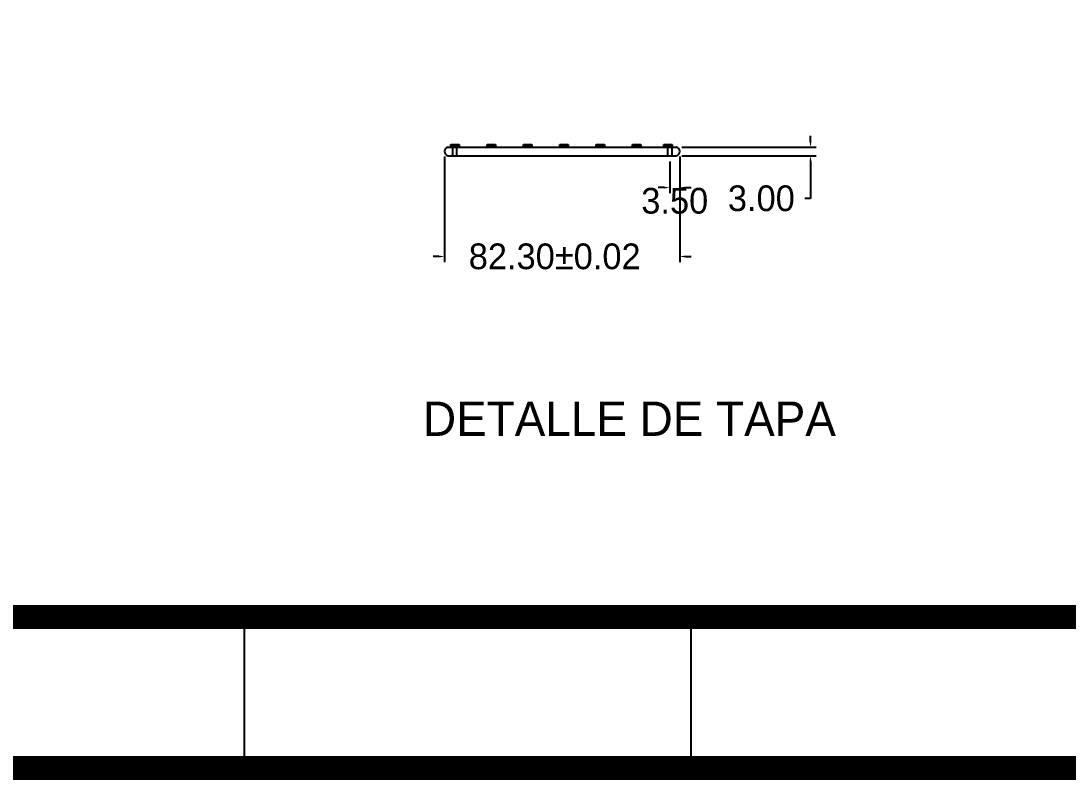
# Model space of a CAD drawing. Header units: centimetres. Extents: x -9328 to 420531, y -2964 to 1299.
# Drawn here: x -8312.3 to -7945.9, y -1788.5 to -1522.8 of the extents above; entities that cross this region are included whole.
import ezdxf
from ezdxf.enums import TextEntityAlignment as Align

# ---------------------------------------------------------------- set-up
doc = ezdxf.new("R2010")
doc.units = ezdxf.units.CM
doc.header["$LTSCALE"] = 10
doc.header["$MEASUREMENT"] = 0
doc.layers.get('0').update_dxf_attribs({"linetype": 'CONTINUOUS'})
doc.layers.get('DEFPOINTS').update_dxf_attribs({"color": 2, "linetype": 'CONTINUOUS'})
for name, color, linetype in [('DIM', 7, 'CONTINUOUS'), ('HERRAJE', 13, 'CONTINUOUS'), ('MARCO', 7, 'CONTINUOUS'), ('TEXTOS', 7, 'CONTINUOUS')]:
    doc.layers.add(name, color=color, linetype=linetype)
doc.styles.get("Standard").update_dxf_attribs({"font": ''})
doc.styles.get('Standard').set_extended_font_data('Zurich Ex BT')
doc.dimstyles.get("Standard").update_dxf_attribs({"dimtxt": 9, "dimasz": 2, "dimexe": 2, "dimexo": 2, "dimgap": 0.09, "dimtad": 0, "dimtih": 1, "dimtoh": 1, "dimzin": 0, "dimdsep": 46, "dimtxsty": 'Standard', "dimcen": 0.09, "dimadec": 0, "dimazin": 0, "dimtfac": 1, "dimtofl": 0, "dimtmove": 0, "dimatfit": 3, "dimfxl": 0, "dimtolj": 1, "dimtzin": 0, "dimarcsym": 0})

# ---------------------------------------------------------------- blocks, each defined once
blk = doc.blocks.new('*D68')
at = {"layer": 'DEFPOINTS', "color": 0}
for p in [(-8085.3, -1570), (-8081.8, -1569.45), (-8085.3, -1581.16)]:
    blk.add_point(p, dxfattribs=at)
at = {"layer": 'DIM', "color": 0, "lineweight": -2}
for p, q in [((-8081.8, -1571.45), (-8081.8, -1583.16)), ((-8085.3, -1572), (-8085.3, -1583.16)), ((-8087.3, -1581.16), (-8089.3, -1581.16)), ((-8079.8, -1581.16), (-8077.8, -1581.16))]:
    blk.add_line(p, q, dxfattribs=at)
at = {"layer": 'DIM', "color": 0}
for points in [[(-8087.3, -1580.83), (-8087.3, -1581.5), (-8085.3, -1581.16)], [(-8079.8, -1580.83), (-8079.8, -1581.5), (-8081.8, -1581.16)]]:
    blk.add_solid(points, dxfattribs=at)
at = {"layer": 'DIM', "color": 0, "insert": (-8083.55, -1585.83), "char_height": 9, "attachment_point": 5}
blk.add_mtext('\\A1;3.50', dxfattribs=at)
blk = doc.blocks.new('*D69')
at = {"layer": 'DEFPOINTS', "color": 0}
for p in [(-8164.1, -1568.23), (-8081.8, -1568.23), (-8081.8, -1605.27)]:
    blk.add_point(p, dxfattribs=at)
at = {"layer": 'DIM', "color": 0, "lineweight": -2}
for p, q in [((-8164.1, -1570.23), (-8164.1, -1607.27)), ((-8081.8, -1570.23), (-8081.8, -1607.27)), ((-8166.1, -1605.27), (-8168.1, -1605.27)), ((-8079.8, -1605.27), (-8077.8, -1605.27))]:
    blk.add_line(p, q, dxfattribs=at)
at = {"layer": 'DIM', "color": 0}
for points in [[(-8166.1, -1604.93), (-8166.1, -1605.6), (-8164.1, -1605.27)], [(-8079.8, -1604.93), (-8079.8, -1605.6), (-8081.8, -1605.27)]]:
    blk.add_solid(points, dxfattribs=at)
at = {"layer": 'DIM', "color": 0, "insert": (-8125.56, -1605.27), "char_height": 9, "attachment_point": 5}
blk.add_mtext('\\A1;82.30±0.02', dxfattribs=at)
blk = doc.blocks.new('*D70')
at = {"layer": 'DEFPOINTS', "color": 0}
for p in [(-8083.03, -1567), (-8083.03, -1570), (-8036.05, -1570)]:
    blk.add_point(p, dxfattribs=at)
at = {"layer": 'DIM', "color": 0, "lineweight": -2}
for p, q in [((-8036.05, -1565), (-8036.05, -1563)), ((-8081.03, -1567), (-8034.05, -1567)), ((-8081.03, -1570), (-8034.05, -1570)), ((-8036.05, -1572), (-8036.05, -1584.95)), ((-8036.05, -1584.95), (-8038.05, -1584.95))]:
    blk.add_line(p, q, dxfattribs=at)
at = {"layer": 'DIM', "color": 0}
for points in [[(-8036.39, -1565), (-8035.72, -1565), (-8036.05, -1567)], [(-8036.39, -1572), (-8035.72, -1572), (-8036.05, -1570)]]:
    blk.add_solid(points, dxfattribs=at)
at = {"layer": 'DIM', "color": 0, "insert": (-8053.25, -1584.95), "char_height": 9, "attachment_point": 5}
blk.add_mtext('\\A1;3.00', dxfattribs=at)
blk = doc.blocks.new('Marco-Reg')
at = {"layer": 'MARCO', "linetype": 'Continuous'}
for p, q in [((-8234.23, -1731.42), (-8234.23, -1784.24)), ((-8077.97, -1731.42), (-8077.97, -1784.24))]:
    blk.add_line(p, q, dxfattribs=at)
at = {"layer": 'MARCO', "linetype": 'Continuous', "const_width": 8.47}
blk.add_lwpolyline([(-6056.79, -1784.24), (-6056.79, 329.41), (-9323.33, 329.41), (-9323.33, -1784.24)], close=True, dxfattribs=at)
blk.add_lwpolyline([(-6822.49, -1731.42), (-9323.33, -1731.42)], dxfattribs=at)

msp = doc.modelspace()

# ---------------------------------------------------------------- hatches: boundary and pattern name
at = {"layer": 'HERRAJE'}
for points in [[(-8158.934, -1566.028), (-8161.864, -1566.028), (-8161.864, -1567.005), (-8158.934, -1567.005)], [(-8146.234, -1566.028), (-8149.165, -1566.028), (-8149.165, -1567.005), (-8146.234, -1567.005)], [(-8133.535, -1566.028), (-8136.466, -1566.028), (-8136.466, -1567.005), (-8133.535, -1567.005)], [(-8120.836, -1566.028), (-8123.767, -1566.028), (-8123.767, -1567.005), (-8120.836, -1567.005)], [(-8108.137, -1566.028), (-8111.068, -1566.028), (-8111.068, -1567.005), (-8108.137, -1567.005)], [(-8095.438, -1566.028), (-8098.369, -1566.028), (-8098.369, -1567.005), (-8095.438, -1567.005)], [(-8084.492, -1566.028), (-8087.423, -1566.028), (-8087.423, -1567.005), (-8084.492, -1567.005)]]:
    msp.add_hatch(color=256, dxfattribs=at).paths.add_polyline_path(points)

# ---------------------------------------------------------------- linework, layer by layer
msp.add_line((-8087.423, -1567.005), (-8087.423, -1566.028))
for p, q in [((-8162.884, -1567.005), (-8083.026, -1567.005)), ((-8161.864, -1567.005), (-8161.864, -1566.028)), ((-8161.864, -1566.028), (-8158.934, -1566.028)), ((-8161.349, -1567.005), (-8161.349, -1570.005)), ((-8159.861, -1567.005), (-8159.861, -1570.005)), ((-8158.934, -1566.028), (-8158.934, -1567.005)), ((-8149.165, -1567.005), (-8149.165, -1566.028)), ((-8149.165, -1566.028), (-8146.234, -1566.028)), ((-8146.234, -1566.028), (-8146.234, -1567.005)), ((-8136.466, -1567.005), (-8136.466, -1566.028)), ((-8136.466, -1566.028), (-8133.535, -1566.028)), ((-8133.535, -1566.028), (-8133.535, -1567.005)), ((-8123.767, -1567.005), (-8123.767, -1566.028)), ((-8123.767, -1566.028), (-8120.836, -1566.028)), ((-8120.836, -1566.028), (-8120.836, -1567.005)), ((-8111.068, -1567.005), (-8111.068, -1566.028)), ((-8111.068, -1566.028), (-8108.137, -1566.028)), ((-8108.137, -1566.028), (-8108.137, -1567.005)), ((-8098.369, -1567.005), (-8098.369, -1566.028)), ((-8098.369, -1566.028), (-8095.438, -1566.028)), ((-8095.438, -1566.028), (-8095.438, -1567.005)), ((-8087.423, -1566.028), (-8084.492, -1566.028)), ((-8086.049, -1567.005), (-8086.049, -1570.005)), ((-8084.561, -1567.005), (-8084.561, -1570.005)), ((-8084.492, -1566.028), (-8084.492, -1567.005)), ((-8162.884, -1570.005), (-8083.026, -1570.005))]:
    msp.add_line(p, q, dxfattribs=at)
for centre, start, end in [((-8162.605, -1568.505), 100.53409, 259.46591), ((-8083.305, -1568.505), 280.53409, 79.46591)]:
    msp.add_arc(centre, 1.526, start, end, dxfattribs=at)

# ---------------------------------------------------------------- block references
at = {"layer": 'DIM'}
msp.add_blockref('Marco-Reg', (0, 0), dxfattribs=at)

# ---------------------------------------------------------------- texts
at = {"layer": 'TEXTOS', "lineweight": 5}
msp.add_text('DETALLE DE TAPA', height=12, dxfattribs=at).set_placement((-8099.401, -1668.046), align=Align.CENTER)

# ---------------------------------------------------------------- dimensions: what is measured, and where the dimension line sits
at = {"layer": 'DIM'}
dim = msp.add_linear_dim(base=(-8036.052, -1570.005), p1=(-8083.026, -1567.005), p2=(-8083.026, -1570.005), angle=90, dimstyle='Standard', dxfattribs=at)
dim.commit()
dim.dimension.update_dxf_attribs({"geometry": '*D70', "text_midpoint": (-8053.25, -1584.952), "dimtype": 160})
for base, p1, p2, override, picture, middle in [((-8081.805, -1605.268), (-8164.105, -1568.226), (-8081.805, -1568.226), {"dimgap": 0.09, "dimtol": 1, "dimlim": 0, "dimtp": 0.02, "dimtm": 0.02, "dimtdec": 2}, '*D69', (-8125.564, -1605.268)), ((-8085.305, -1581.164), (-8081.805, -1569.447), (-8085.305, -1570.005), {"dimtad": 2, "dimjust": 1}, '*D68', (-8083.555, -1581.164))]:
    dim = msp.add_linear_dim(base=base, p1=p1, p2=p2, dimstyle='Standard', override=override, dxfattribs=at)
    dim.commit()
    dim.dimension.update_dxf_attribs({"geometry": picture, "text_midpoint": middle, "dimtype": 160})

doc.saveas('drawing.dxf')
